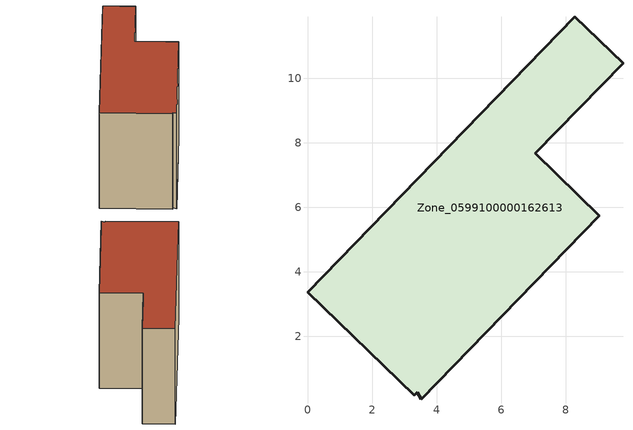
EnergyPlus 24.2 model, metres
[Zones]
Zone_0599100000162613
 floor ground (C_G): 3.39,0.26 3.31,0.17 0,3.37 8.29,11.91 9.78,10.46 7.06,7.67 9.05,5.74 3.52,0.04 z0
 wall outside (C_F): 8.29,11.91 0,3.37 3.31,0.17 3.39,0.26 3.52,0.04 9.05,5.74 7.06,7.67 9.78,10.46 8.29,11.91 z0:7.22
 roof outside (C_R): 3.39,0.26 3.52,0.04 9.05,5.74 7.06,7.67 9.78,10.46 8.29,11.91 0,3.37 3.31,0.17 z7.22
[BUILDING]
Pand.0599100000162613: North Axis=0; Terrain=City; Loads Convergence Tolerance Value=0.04; Temperature Convergence Tolerance Value=0.4; Solar Distribution=FullExterior; Maximum Number of Warmup Days=25; Minimum Number of Warmup Days=1
[Site:Location]
Rotterdam.The.Hague.AP_ZH_NLD Design_Conditions: Latitude=51.96; Longitude=4.45; Time Zone=1; Elevation=-4.5
[SITE:GROUNDTEMPERATURE:BUILDINGSURFACE]
18, 18, 18, 18, 18, 18, 18, 18, 18, 18, 18, 18
[MATERIAL] Thermal Absorptance=0.9; Solar Absorptance=0.7; Visible Absorptance=0.7
Name | Roughness | Thickness | Conductivity | Density | Specific Heat
G.TI.1946 | MediumSmooth | 0.15 | 1 | 540 | 1210
F.TI.1946 | Rough | 0.3 | 0.857143 | 1920 | 840
R.TI.1946 | MediumRough | 0.2 | 0.1 | 1500 | 1000
[CONSTRUCTION]
C_G: G.TI.1946
C_F: F.TI.1946
C_R: R.TI.1946
[ZONE]
Zone_0599100000162613: Type=1; Multiplier=1; Ceiling Height=Autocalculate; Volume=Autocalculate; Floor Area=autocalculate; Part of Total Floor Area=Yes
[ZONEINFILTRATION:DESIGNFLOWRATE]
Infil_Zone_0599100000162613: Zone or ZoneList or Space or SpaceList=Zone_0599100000162613; Schedule=AlwaysOn; Design Flow Rate Calculation Method=Flow/Area; Flow Rate per Floor Area=0.003; Constant Term Coefficient=1; Temperature Term Coefficient=0; Velocity Term Coefficient=0; Velocity Squared Term Coefficient=0
[HVACTEMPLATE:ZONE:IDEALLOADSAIRSYSTEM]
Zone_0599100000162613: Maximum Heating Supply Air Temperature=50; Minimum Cooling Supply Air Temperature=13; Maximum Heating Supply Air Humidity Ratio=0.0156; Minimum Cooling Supply Air Humidity Ratio=0.0077; Heating Limit=NoLimit; Cooling Limit=NoLimit; Dehumidification Control Type=ConstantSensibleHeatRatio; Cooling Sensible Heat Ratio=0.7; Dehumidification Setpoint=60; Humidification Control Type=None; Humidification Setpoint=30; Outdoor Air Method=None; Outdoor Air Flow Rate per Person=0.00944; Outdoor Air Flow Rate per Zone Floor Area=0; Outdoor Air Flow Rate per Zone=0; Demand Controlled Ventilation Type=None; Outdoor Air Economizer Type=NoEconomizer; Heat Recovery Type=None; Sensible Heat Recovery Effectiveness=0.7; Latent Heat Recovery Effectiveness=0.65
[ZONECONTROL:THERMOSTAT]
ThermostatControl_Zone_0599100000162613: Zone or ZoneList=Zone_0599100000162613; Control Type Schedule=DualSetpointControlType; Control 1=Thermostat_Zone_0599100000162613; Temperature Difference Between Cutout And Setpoint=0
[THERMOSTATSETPOINT:DUALSETPOINT]
Thermostat_Zone_0599100000162613: Heating Setpoint Temperature Schedule=HeatingSetpoint_Zone_0599100000162613; Cooling Setpoint Temperature Schedule=CoolingSetpoint_Zone_0599100000162613
[SCHEDULE:COMPACT]
HeatingSetpoint_Zone_0599100000162613: Through: 12/31, For: AllDays, Until: 24:00, 21
CoolingSetpoint_Zone_0599100000162613: Through: 12/31, For: AllDays, Until: 24:00, 24
DualSetpointControlType: Through: 12/31, For: AllDays, Until: 24:00, 4
AlwaysOn: Through: 12/31, For: AllDays, Until: 24:00, 1
